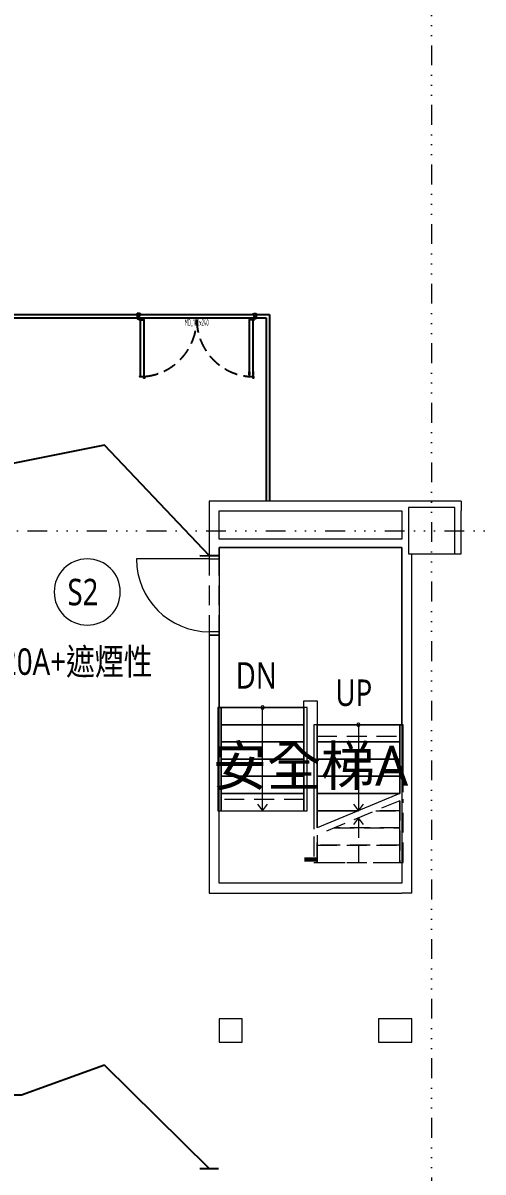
# Model space of a CAD drawing. Header units: millimetres. Extents: x -32710 to 654186, y -254124 to 420220.
# Drawn here: x 275624 to 282578, y 65311 to 82673 of the extents above; entities that cross this region are included whole.
import ezdxf
from ezdxf.enums import TextEntityAlignment as Align

# ---------------------------------------------------------------- set-up
doc = ezdxf.new("R2010")
doc.units = ezdxf.units.MM
doc.header["$LTSCALE"] = 1000
for name, pattern in [('H12PL1$0$JJP_三點線', [0.9, 0.3, -0.15, 0, -0.15, 0, -0.15, 0, -0.15]), ('H12PL1$0$JJP_虛線(退縮線、投影線、地下室範圍、非屬本工程、圖面分區)', [0.45, 0.3, -0.15]), ('H12PL1$0$虛線', [0.846667, 0.423333, -0.423333]), ('XFDP10-Re$0$HIDDEN', [0.3, 0.2, -0.1])]:
    doc.linetypes.add(name, pattern=pattern)
for name, color, linetype in [('H12PL1$0$A-STRS', 252, 'Continuous'), ('H12PL1$0$A-TEXT', 252, 'Continuous'), ('H12PL1$0$A-TEXT-修改說明.50K', 252, 'Continuous'), ('H12PL1$0$A-WALL-IN', 252, 'Continuous'), ('H12PL1$0$A-ZONE', 252, 'Continuous'), ('H12PL1$0$D label', 252, 'Continuous'), ('H12PL1$0$Door', 252, 'Continuous'), ('H12PL1$0$S-COL', 252, 'Continuous'), ('H12PL1$0$S-GRID', 252, 'Continuous'), ('H12PL1$0$S-SLAB-SHOW', 252, 'Continuous'), ('MD-20250424-增加TRAY與FS主管位置調整', 7, 'Continuous'), ('XFDP10-Re$0$A-Door (50K)', 2, 'Continuous'), ('XFDP10-Re$0$A-W-P3 (50K)', 2, 'Continuous')]:
    doc.layers.add(name, color=color, linetype=linetype)
doc.styles.add('H12PL1$0$Standard', font='Microsoft JhengHei.ttf', dxfattribs={"width": 0.8})
doc.styles.add('H12PL1$1$dim-txt', font='isocp.shx', dxfattribs={"width": 0.7, "bigfont": 'chineset.shx'})
doc.styles.add('XFDP10-Re$0$AA-TXT', font='isocp.shx', dxfattribs={"width": 0.8, "bigfont": 'china.shx'})
doc.dimstyles.new('H12PL1$1$ARCH-dim-2000', dxfattribs={"dimscale": 2000, "dimtxt": 0.3, "dimasz": 0.1, "dimexe": 0.1, "dimexo": 0.1, "dimgap": 0.05, "dimtad": 1, "dimdec": 0, "dimrnd": 0.5, "dimdsep": 46, "dimtxsty": 'H12PL1$1$dim-txt', "dimblk": 'H12PL1$1$_Dot', "dimcen": 2, "dimclrd": 256, "dimclre": 256, "dimclrt": 256, "dimadec": 0, "dimazin": 0, "dimtfac": 1, "dimtix": 1, "dimtmove": 2, "dimatfit": 3, "dimldrblk": 'H12PL1$1$_OBLIQUE', "dimfxl": 1, "dimtvp": 1, "dimtolj": 1, "dimarcsym": 0})

# ---------------------------------------------------------------- blocks, each defined once
blk = doc.blocks.new('H12PL1$1$_Dot')
blk = doc.blocks.new('H12PL1$1$_OBLIQUE')
at = {"color": 0, "linetype": 'ByBlock', "lineweight": -2}
blk.add_line((-0.5, -0.5), (0.5, 0.5), dxfattribs=at)
blk = doc.blocks.new('XFDP10-Re$0$Door-D180ab')
for p, q in [((10, 89), (10.8, 89)), ((10, 84.1), (10, 89)), ((10.8, 89), (10.8, 84.1)), ((10.8, 84.1), (10, 84.1))]:
    blk.add_line(p, q)
for points in [[(4.1, 91.6), (4.1, 93.4), (4.1, 91.6), (10.7, 91.6), (10.7, 91.5), (10.3, 91.5), (10.3, 90.4, -0.414214), (10.2, 90.3), (10, 90.3), (10, 90.4), (10.1, 90.4), (10.1, 91.4), (10, 91.4), (10, 5.5), (10.1, 5.5), (10.1, 6.5), (10, 6.5), (10, 6.6), (10.2, 6.6, -0.414214), (10.3, 6.5), (10.3, 5.4, -0.414214), (10.2, 5.3), (4.8, 5.3, -0.414214), (4.7, 5.4), (4.7, 6.5, -0.414214), (4.8, 6.6), (5, 6.6), (5, 6.5), (4.9, 6.5), (4.9, 5.5), (5, 5.5), (5, 91.4), (4.9, 91.4), (4.9, 90.4), (5, 90.4), (5, 90.3), (4.8, 90.3, -0.414214), (4.7, 90.4), (4.7, 91.4), (3.9, 91.4, -0.414214), (3.9, 91.4), (3.9, 93.6, -0.414214), (3.9, 93.7), (4.7, 93.7), (4.7, 93.4), (4.1, 93.4)], [(169.1, 91.6), (169.1, 93.4), (169.1, 91.6), (175.7, 91.6), (175.7, 91.5), (175.3, 91.5), (175.3, 90.4, -0.414214), (175.2, 90.3), (175, 90.3), (175, 90.4), (175.1, 90.4), (175.1, 91.4), (175, 91.4), (175, 5.5), (175.1, 5.5), (175.1, 6.5), (175, 6.5), (175, 6.6), (175.2, 6.6, -0.414214), (175.3, 6.5), (175.3, 5.4, -0.414214), (175.2, 5.3), (169.8, 5.3, -0.414214), (169.7, 5.4), (169.7, 6.5, -0.414214), (169.8, 6.6), (170, 6.6), (170, 6.5), (169.9, 6.5), (169.9, 5.5), (170, 5.5), (170, 91.4), (169.9, 91.4), (169.9, 90.4), (170, 90.4), (170, 90.3), (169.8, 90.3, -0.414214), (169.7, 90.4), (169.7, 91.4), (168.9, 91.4, -0.414214), (168.9, 91.4), (168.9, 93.6, -0.414214), (168.9, 93.7), (169.7, 93.7), (169.7, 93.4), (169.1, 93.4)], [(4.7, -2.1, 0.306748), (4.5, -1.7), (4.1, -1.7, 0.306748), (3.9, -2.1), (4, -2.1, -0.414214), (4.1, -2.2), (4.1, -2.2), (4, -2.2), (4, -2.9), (4.6, -2.9), (4.6, -2.2), (4.5, -2.2), (4.5, -2.2, -0.414214), (4.6, -2.1), (4.7, -2.1), (4.8, -2.1, -0.414214), (5, -2.3), (5, -2.9, -0.320245), (4.7, -3.4), (3, -4), (0.6, -4, -0.414214), (0, -3.4), (0, 3.4, -0.414214), (0.6, 4), (3, 4), (3, 0), (3, -1.4, 0.414214), (3.7, -2.1), (3.9, -2.1)], [(175.3, -2.1, -0.306748), (175.5, -1.7), (175.9, -1.7, -0.306748), (176.1, -2.1), (176, -2.1, 0.414214), (175.9, -2.2), (175.9, -2.2), (176, -2.2), (176, -2.9), (175.4, -2.9), (175.4, -2.2), (175.5, -2.2), (175.5, -2.2, 0.414214), (175.4, -2.1), (175.3, -2.1), (175.2, -2.1, 0.414214), (175, -2.3), (175, -2.9, 0.320245), (175.3, -3.4), (177, -4), (179.4, -4, 0.414214), (180, -3.4), (180, 3.4, 0.414214), (179.4, 4), (177, 4), (177, 0), (177, -1.4, -0.414214), (176.3, -2.1), (176.1, -2.1)]]:
    blk.add_lwpolyline(points, format="xyb")
blk.add_lwpolyline([(5, 84.1), (5, 89), (4.2, 89), (4.2, 84.1)], close=True)
at = {"ltscale": 500}
for points in [[(3.3, 0.1), (3.3, 4.6), (3, 4.6), (3, 0.1)], [(8.5, 5.3), (4, 5.3), (4, 5.5), (8.5, 5.5)], [(171.5, 5.3), (176, 5.3), (176, 5.5), (171.5, 5.5)], [(176.7, 0.1), (176.7, 4.6), (177, 4.6), (177, 0.1)]]:
    blk.add_lwpolyline(points, close=True, dxfattribs=at)
at = {"linetype": 'XFDP10-Re$0$HIDDEN', "ltscale": 0.1}
for centre, start, end in [((3.5, 5.1), 0, 84.6376), ((176.5, 5.1), 95.6788, 180)]:
    blk.add_arc(centre, 86.5, start, end, dxfattribs=at)
at = {"ltscale": 500, "extrusion": (0, 0, -1)}
blk.add_ellipse((3.5, 5.1), major_axis=(0.495, 0.495), ratio=1, start_param=3.926991, end_param=10.210176, dxfattribs=at)
at = {"ltscale": 500}
blk.add_ellipse((176.5, 5.1), major_axis=(-0.495, 0.495), ratio=1, start_param=3.926991, end_param=10.210176, dxfattribs=at)
at = {"color": 9, "style": 'XFDP10-Re$0$AA-TXT', "width": 0.45}
blk.add_attdef('180X000', text='', height=10, dxfattribs=at).set_placement((90, 10.1), align=Align.MIDDLE)
blk = doc.blocks.new('XFDP10-Re')
at = {"layer": 'XFDP10-Re$0$A-W-P3 (50K)'}
for p, q in [((238925.45, 78269.22, 0), (250150, 78269.22, 0)), ((238925.45, 78219.22, 0), (250100, 78219.22, 0)), ((250100, 78219.22, 0), (250100, 75449.72, 0)), ((250150, 78269.22, 0), (250150, 75449.72, 0))]:
    blk.add_line(p, q, dxfattribs=at)
at = {"layer": 'XFDP10-Re$0$A-Door (50K)'}
ref = blk.add_blockref('XFDP10-Re$0$Door-D180ab', (249950, 78244.22, 0), dxfattribs=dict(at, xscale=10, yscale=10, zscale=10, rotation=180))
ref.add_attrib('180X000', 'MD_180x240', dxfattribs={"layer": '0', "color": 9, "height": 100, "rotation": 180, "style": 'XFDP10-Re$0$AA-TXT', "text_generation_flag": 6, "width": 0.45}).set_placement((249050, 78143.22, 0), align=Align.MIDDLE)
blk = doc.blocks.new('H12PL1')
at = {"layer": 'H12PL1$0$A-STRS', "lineweight": 0}
for p, q in [((249420, 72330), (249370, 72330)), ((249370, 72330), (249370, 70770)), ((249420, 70770), (249420, 72330)), ((250670, 72330), (249420, 72330)), ((249420, 72330), (249420, 70770)), ((250670, 72330), (249420, 72330)), ((249420, 72330), (249420, 72070)), ((250045, 72070), (250045, 72330)), ((250720, 72330), (250670, 72330)), ((250670, 72330), (250670, 70770)), ((250670, 70770), (250670, 72330)), ((250670, 72070), (250670, 72330)), ((250720, 70770), (250720, 72330)), ((249420, 72070), (250670, 72070)), ((250670, 72070), (249420, 72070)), ((249420, 72070), (249420, 71810)), ((249420, 72070), (250670, 72070)), ((250045, 71030), (250045, 72070)), ((250670, 71810), (250670, 72070)), ((250820, 72070), (250820, 70489.2)), ((250870, 72070), (250820, 72070)), ((250870, 70510), (250870, 72070)), ((250870, 72070), (250870, 70510)), ((252120, 72070), (250870, 72070)), ((252120, 72070), (250870, 72070)), ((250870, 72070), (250870, 71810)), ((251495, 72070), (251495, 71810)), ((252120, 72070), (252120, 71030)), ((252170, 72070), (252120, 72070)), ((252120, 71030), (252120, 72070)), ((252120, 71810), (252120, 72070)), ((252170, 71050.8), (252170, 72070)), ((249420, 71810), (250670, 71810)), ((250670, 71810), (249420, 71810)), ((249420, 71810), (249420, 71550)), ((249420, 71810), (250670, 71810)), ((250670, 71550), (250670, 71810)), ((252120, 71810), (250870, 71810)), ((250870, 71810), (252120, 71810)), ((252120, 71810), (250870, 71810)), ((250870, 71810), (250870, 71550)), ((251495, 71810), (251495, 70770)), ((252120, 71550), (252120, 71810)), ((249420, 71550), (250670, 71550)), ((250670, 71550), (249420, 71550)), ((249420, 71550), (249420, 71290)), ((249420, 71550), (250670, 71550)), ((250670, 71290), (250670, 71550)), ((252120, 71550), (250870, 71550)), ((250870, 71550), (252120, 71550)), ((252120, 71550), (250870, 71550)), ((250870, 71550), (250870, 71290)), ((252120, 71290), (252120, 71550)), ((249420, 71290), (250670, 71290)), ((250670, 71290), (249420, 71290)), ((249420, 71290), (249420, 71030)), ((249420, 71290), (250670, 71290)), ((250670, 71030), (250670, 71290)), ((252120, 71290), (250870, 71290)), ((250870, 71290), (252120, 71290)), ((252120, 71290), (250870, 71290)), ((250870, 71290), (250870, 71030)), ((252120, 71030), (252120, 71290)), ((249420, 71030), (250670, 71030)), ((250670, 71030), (249420, 71030)), ((249420, 71030), (249420, 70770)), ((249420, 71030), (250670, 71030)), ((250045, 70770), (250045, 71030)), ((250670, 70770), (250670, 71030)), ((252120, 71030), (250870, 71030)), ((250870, 71030), (252120, 71030)), ((252120, 71030), (250870, 71030)), ((250870, 71030), (250870, 70770)), ((252120, 71030), (250870, 70510)), ((249970, 70870), (250045, 70770)), ((250045, 70770), (250120, 70870)), ((251420, 70870), (251495, 70770)), ((251495, 70770), (251570, 70870)), ((249370, 70770), (249420, 70770)), ((249420, 70770), (250670, 70770)), ((249420, 70770), (250670, 70770)), ((250670, 70770), (250720, 70770)), ((251495, 70770), (250870, 70770)), ((250870, 70770), (251495, 70770)), ((251495, 70770), (250870, 70770)), ((250870, 70770), (250870, 70510))]:
    blk.add_line(p, q, dxfattribs=at)
at = {"layer": 'H12PL1$0$A-STRS', "linetype": 'H12PL1$0$JJP_虛線(退縮線、投影線、地下室範圍、非屬本工程、圖面分區)', "lineweight": 0}
for p, q in [((250870, 71896.5), (252120, 71896.5)), ((250670, 70942), (249420, 70942)), ((252120, 70921.7), (250870, 70401.7)), ((252120, 70921.7), (252120, 69990)), ((252120, 70770), (252120, 70921.7)), ((252170, 69990), (252170, 70942.5)), ((251495, 70661.7), (251420, 70561.7)), ((251495, 70661.7), (251495, 70250)), ((251570, 70561.7), (251495, 70661.7)), ((252120, 70770), (251755.4, 70770)), ((251755.4, 70770), (252120, 70770)), ((252120, 70770), (251755.4, 70770)), ((252120, 70510), (252120, 70770)), ((252120, 70510), (251130.4, 70510)), ((251130.4, 70510), (252120, 70510)), ((252120, 70510), (251130.4, 70510)), ((252120, 70250), (252120, 70510)), ((250820, 70380.9), (250820, 69990)), ((250870, 69990), (250870, 70401.7)), ((250870, 70401.7), (250870, 70250)), ((252120, 70250), (250870, 70250)), ((250870, 70250), (252120, 70250)), ((252120, 70250), (250870, 70250)), ((250870, 70250), (250870, 69990)), ((251495, 70250), (251495, 69990)), ((252120, 69990), (252120, 70250)), ((250820, 69990), (250870, 69990)), ((250870, 69990), (252120, 69990)), ((252120, 69990), (252170, 69990))]:
    blk.add_line(p, q, dxfattribs=at)
at = {"layer": 'H12PL1$0$A-STRS', "linetype": 'H12PL1$0$虛線', "lineweight": 0}
for p, q in [((252120, 69990), (252120, 70921.7)), ((250870, 70401.7), (250870, 69990)), ((250870, 69990), (252120, 69990))]:
    blk.add_line(p, q, dxfattribs=at)
at = {"layer": 'H12PL1$0$A-STRS', "lineweight": 0, "flags": 128}
for points in [[(250020, 72330, 1), (250070, 72330, 1)], [(251470, 72070, 1), (251520, 72070, 1)]]:
    blk.add_lwpolyline(points, format="xyb", close=True, dxfattribs=at)
at = {"layer": 'H12PL1$0$A-WALL-IN', "lineweight": 0}
for p, q in [((249390, 74625), (249240, 74625)), ((249390, 73425), (249240, 73425))]:
    blk.add_line(p, q, dxfattribs=at)
at = {"layer": 'H12PL1$0$A-WALL-IN', "lineweight": 0, "flags": 128}
for points in [[(249240, 75450), (249240, 75300)], [(253050, 75450), (249240, 75450)], [(253050, 75450), (253050, 75300)], [(249240, 75300), (249240, 74625)], [(249390, 74872), (249390, 75300)], [(249390, 75300), (252150, 75300)], [(252150, 75300), (252150, 74872)], [(253050, 74650), (253050, 75300)], [(252150, 74872), (249390, 74872)], [(249390, 74750), (252150, 74750)], [(249390, 74625), (249390, 74750)], [(252150, 74750), (252150, 69675)], [(252300, 69525), (252300, 74650)], [(252950, 74650), (253050, 74650)], [(249240, 73425), (249240, 69524.4)], [(249390, 69675), (249390, 73425)], [(250830, 69675), (249390, 69675)], [(252150, 69675), (250830, 69675)], [(249240, 69524.4), (249390, 69524.4)], [(249390, 69525), (250830, 69525)], [(250830, 69525), (252150, 69525)], [(252300, 69525), (252150, 69525)]]:
    blk.add_lwpolyline(points, dxfattribs=at)
at = {"layer": 'H12PL1$0$A-WALL-IN', "linetype": 'H12PL1$0$JJP_虛線(退縮線、投影線、地下室範圍、非屬本工程、圖面分區)', "lineweight": 0, "flags": 128}
for points in [[(249240, 74625), (249240, 73425)], [(249390, 73425), (249390, 74625)]]:
    blk.add_lwpolyline(points, dxfattribs=at)
at = {"layer": 'H12PL1$0$A-WALL-IN', "lineweight": 0, "flags": 128}
for points in [[(249390, 67275), (249740, 67275), (249740, 67625), (249390, 67625)], [(251800, 67275), (252300, 67275), (252300, 67625), (251800, 67625)]]:
    blk.add_lwpolyline(points, close=True, dxfattribs=at)
at = {"layer": 'H12PL1$0$D label', "lineweight": 0, "flags": 128}
blk.add_lwpolyline([(247396, 74575.2, 1), (247396, 73575.2, 1)], format="xyb", close=True, dxfattribs=at)
at = {"layer": 'H12PL1$0$Door', "lineweight": 0}
for p, q in [((249240, 74575), (248140, 74575)), ((249240, 74625), (249240, 74575)), ((249390, 74625), (249240, 74625)), ((249390, 74625), (249240, 74625)), ((249390, 74625), (249240, 74625)), ((249240, 74575), (249390, 74575)), ((249390, 74575), (249390, 74625)), ((249390, 73475), (249240, 73475)), ((249240, 73475), (249240, 73425)), ((249390, 73425), (249390, 73475)), ((249240, 73425), (249390, 73425)), ((249390, 73425), (249240, 73425)), ((249390, 73425), (249240, 73425))]:
    blk.add_line(p, q, dxfattribs=at)
blk.add_arc((249240, 74575), 1100, 180, 270, dxfattribs=at)
at = {"layer": 'H12PL1$0$S-COL', "lineweight": 0, "flags": 128}
blk.add_lwpolyline([(252250, 74650), (252950, 74650), (252950, 75350), (252250, 75350)], close=True, dxfattribs=at)
at = {"layer": 'H12PL1$0$S-GRID', "linetype": 'H12PL1$0$JJP_三點線', "lineweight": 0}
for p, q in [((252600, 128250), (252600, -28000)), ((-29000, 75000), (289600, 75000))]:
    blk.add_line(p, q, dxfattribs=at)
at = {"layer": 'H12PL1$0$S-SLAB-SHOW', "lineweight": 0, "flags": 128}
blk.add_lwpolyline([(249390, 72330), (250670, 72330), (250670, 72430), (250870, 72430), (250870, 72070), (252150, 72070), (252150, 74750), (249390, 74750)], close=True, dxfattribs=at)
blk.add_blockref('XFDP10-Re', (0, 0))
at = {"layer": 'H12PL1$0$A-TEXT', "linetype": 'Continuous', "lineweight": 0, "char_height": 400, "attachment_point": 4, "style": 'H12PL1$0$Standard'}
for s, insert in [('\\A1;DN', (249640.2, 72813.8)), ('\\A1;UP', (251147.3, 72550.5))]:
    blk.add_mtext(s, dxfattribs=dict(at, insert=insert))
at = {"layer": 'H12PL1$0$A-ZONE', "style": 'H12PL1$0$Standard'}
for s, p in [('安全梯A', (250770, 71748.3)), ('-', (250770, 70406.4))]:
    blk.add_text(s, height=600, dxfattribs=at).set_placement(p, align=Align.TOP_CENTER)
at = {"layer": 'H12PL1$0$D label', "lineweight": 0, "char_height": 400, "attachment_point": 7, "style": 'H12PL1$0$Standard'}
for s, insert in [('\\A1;\\pt0;S2', (247096.8, 73868.6)), ('\\A1;\\pt0;F120A+遮煙性', (245638.2, 72778.2))]:
    blk.add_mtext(s, dxfattribs=dict(at, insert=insert))
at = {"layer": 'H12PL1$0$A-TEXT-修改說明.50K', "lineweight": 0, "annotation_type": 0, "has_hookline": 1, "hookline_direction": 1}
for points, text_width in [([(249240, 74625), (247656.5, 76294.3), (245413.8, 75843.2)], 5281.1), ([(249240, 65363.6), (247656.5, 66923.6), (246402.3, 66472.6), (246202.3, 66472.6)], 4240.9)]:
    blk.add_leader(points, dimstyle='H12PL1$1$ARCH-dim-2000', dxfattribs=dict(at, text_width=text_width))

msp = doc.modelspace()

# ---------------------------------------------------------------- block references
at = {"layer": 'MD-20250424-增加TRAY與FS主管位置調整', "color": 8}
msp.add_blockref('H12PL1', (29200, 0), dxfattribs=at)

doc.saveas('drawing.dxf')
